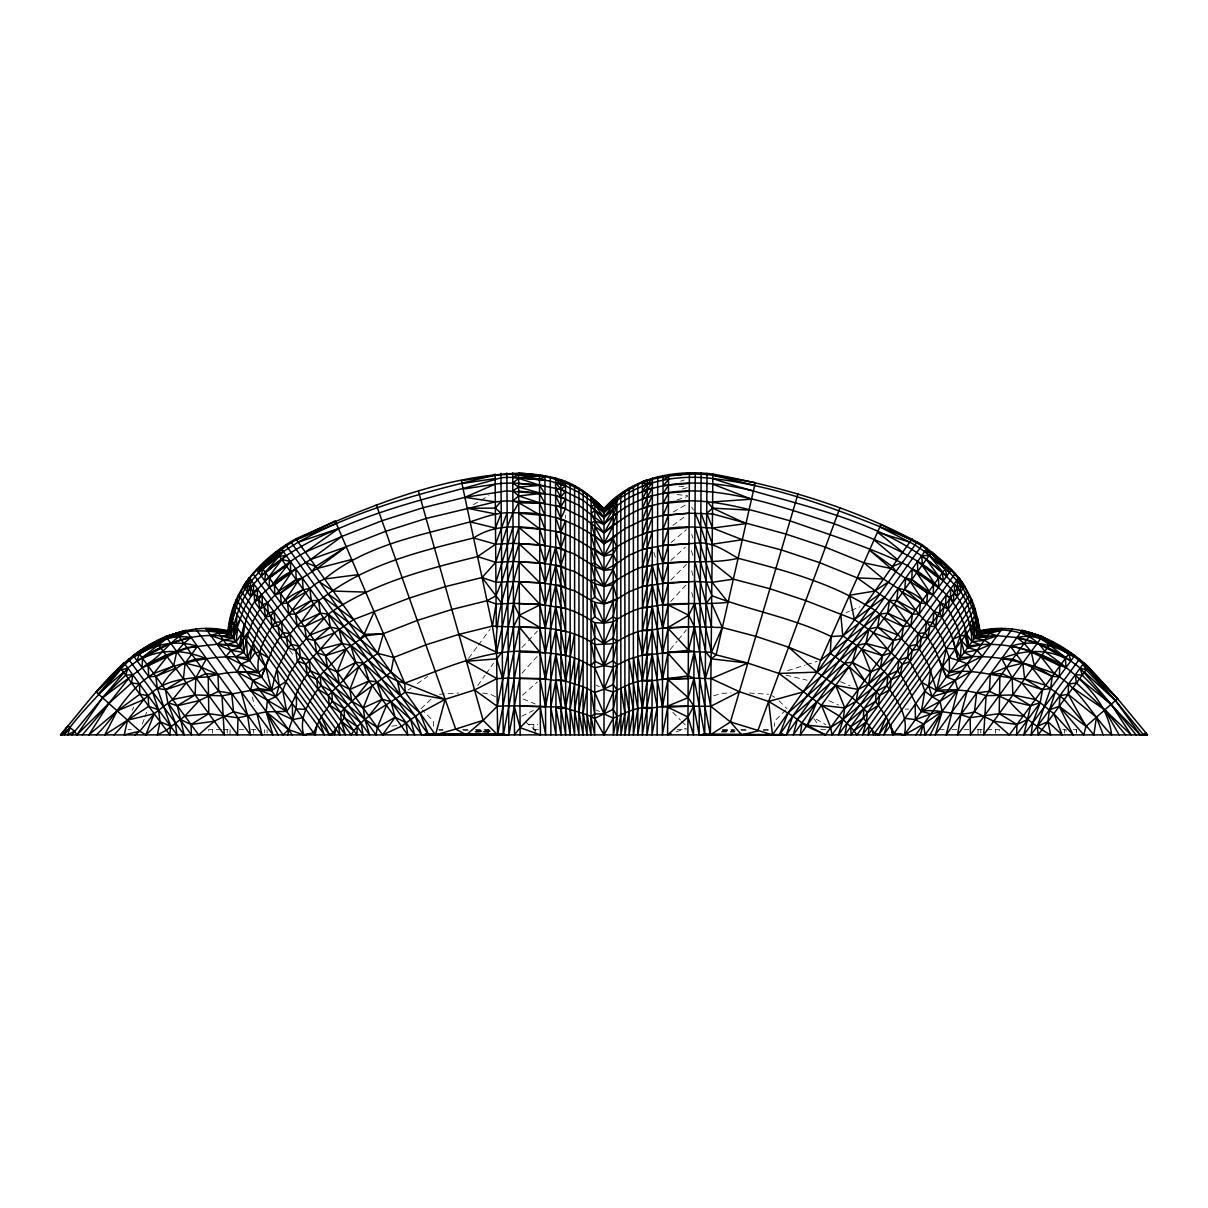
<?xml version="1.0" encoding="UTF-8"?>
<svg xmlns="http://www.w3.org/2000/svg" width="1208" height="1208" viewBox="0 0 1208 1208"><rect width="100%" height="100%" fill="white"/><g stroke="black" fill="none" stroke-linecap="round" stroke-linejoin="round"><path stroke-width="0.75" stroke-dasharray="5 3.75" d="M433.491 726.235L433.642 721.357L422.271 709.987M142.363 724.09L144.28 718.775M144.915 716.993L146.847 711.678M132.14 710.44L133.68 707.209M477.719 685.54L485.072 675.166M486.129 673.687L493.483 663.313M468.613 658.345L477.266 646.612M478.353 645.148L490.252 629.006M670.289 649.496L677.19 641.071M678.337 639.666L686.386 629.836M522.037 673.188L537.62 655.869M670.606 601.644L686.491 584.461M522.022 647.488L527.141 642.007M528.409 640.648L537.364 631.074M670.833 580.082L686.431 564.408M421.018 708.719L432.162 698.028M785.729 709.987L774.358 721.357L774.509 726.235M670.893 560.437L685.208 547.224M522.52 695.204L537.424 681.931M671.12 542.513L686.401 529.738M672.856 525.45L684.77 516.571M408.198 689.949L411.203 687.865M417.198 683.698L427.707 676.42M473.461 504.657L479.682 501.018M481.237 500.112L489.014 495.582M673.234 511.996L686.069 504.642M521.66 716.223L533.498 710.47M846.008 612.652L849.481 611.188M851.217 610.448L859.885 606.793M713.581 695.868L721.372 693.347L730.991 693.03M676.057 731.882L686.235 728.273M677.144 499.931L687.579 496.518M680.678 481.177L684.166 480.059M787.631 670.682L805.011 665.17M806.748 664.626L817.182 661.32M682.384 489.014L687.609 487.564M439.455 694.298L458.602 693.03M391.769 726.099L397.206 725.57M905.336 709.202L908.582 709.036M476.088 731.082L491.158 730.961M475.016 731.655L489.874 731.55M749.398 693.03L768.545 694.298M528.576 724.423L537.711 724.423M128.093 729.662L131.476 729.662M221.321 729.662L208.486 729.662L208.486 733.15M223.072 729.662L230.939 729.662M239.199 729.662L243.971 729.662M251.43 729.662L255.839 729.662M438.534 729.662L442.943 729.662M462.739 729.662L468.629 729.662M475.348 729.662L489.376 729.662M533.921 729.662L538.255 729.662M677.129 729.662L686.34 729.662M722.399 729.662L734.524 729.662M740.791 729.662L746.831 729.662M763.32 729.662L770.795 729.662M820.73 729.662L826.846 729.662M939.114 729.662L944.671 729.662M952.085 729.662L956.57 729.662M963.984 729.662L968.801 729.662M977.061 729.662L985.018 729.662M986.755 729.662L999.514 729.662L999.514 733.15M1062.813 729.662L1066.06 729.662L1066.045 733.15M1073.278 729.662L1076.63 729.662L1076.63 733.15M439.229 730.281L442.913 730.281M463.192 730.281L468.734 730.281M476.103 730.281L489.014 730.281M722.671 730.281L733.739 730.281M741.108 730.281L746.65 730.281M763.245 730.281L770.613 730.281M476.254 730.885L491.203 730.9M722.399 730.9L735.476 730.885M475.182 731.474L489.95 731.474M721.735 731.474L734.66 731.459M475.333 732.003L490.342 732.003L475.529 731.822M721.418 732.018L734.524 732.003M476.586 731.278L491.641 731.414M482.536 693.03L490.629 694.298L497.923 698.028M678.926 486.25L687.609 486.945M677.159 494.585L687.579 495.748M785.985 675.121L807.08 680.21M523.215 699.024L535.144 703.977M840.496 681.644L850.115 685.887M828.945 700.685L838.443 705.049M596.239 710.002L599.349 711.482M596.269 685.178L599.364 686.718M816.125 719.092L825.849 724.694M772.335 695.868L774.66 697.303M525.42 721.81L536.322 731.323M778.949 700.685L786.982 708.719M672.781 712.312L680.361 719.983M681.614 721.267L685.404 725.102M289.693 650.236L294.812 657.273M813.935 718.7L817.061 723.124M691.776 507.149L693.437 510.033M691.746 534.464L693.014 537.998M691.399 550.757L693.12 556.118M653.906 552.433L655.476 557.492M691.61 570.75L693.166 576.14M252.17 696.91L254.571 705.623M691.761 592.554L693.181 597.93M565.54 515.091L565.54 518.428M1076.524 729.662L1076.524 733.15M1064.369 729.662L1064.369 733.15M995.588 729.662L995.588 733.15M980.79 729.662L980.79 733.15M978.042 729.662L978.042 734.887M535.053 729.662L535.053 734.887M533.8 724.423L533.8 729.662M488.53 729.662L488.53 733.15M488.138 729.662L488.138 733.15M487.398 729.662L487.398 733.15M267.089 729.662L267.089 733.15M264.386 729.662L264.386 733.15M253.62 729.662L253.62 733.15M230.109 729.662L229.958 734.887M227.21 729.662L227.21 733.15M212.412 729.662L212.412 733.15"/><path stroke-width="1.5" d="M310.516 733.83L303.676 734.887L228.01 630.742C231.513 589.987 261.547 557.915 295.824 538.828C366.009 507.526 440.814 475.907 518.594 473.249C539.402 474.216 560.995 476.752 578.949 488.198L578.934 734.887L574.63 710.259L583.117 661.652C569.496 654.615 554.91 653.573 540.006 652.305C492.532 645.812 448.153 667.194 404.695 683.139C382.453 678.096 368.802 657.741 350.743 645.419L342.181 643.426L320.664 648.953L305.715 664.34L307.3 674.487C297.832 685.419 295.522 700.338 286.628 711.421L266.137 711.829L238.006 717.839L208.788 713.656L184.869 716.087L166.387 730.221L157.327 734.887L160.075 721.689L158.52 709.791L152.616 691.927C167.988 679.213 189.082 677.93 208.214 676.873C224.492 671.95 241.54 671.12 258.406 672.569L265.654 666.952L272.419 649.225L282.702 632.645L281.404 621.984C296.76 608.228 304.431 587.133 324.605 579.01C365.571 545.05 420.052 535.431 470.154 521.856C484.061 517.386 497.998 511.679 512.902 512.917C546.439 510.878 578.496 522.354 604 543.645L613.151 538.677L616.88 534.314L624.853 528.742L642.46 520.089L663.011 515.363L689.24 513.204L712.629 513.944L786.091 534.132L825.457 547.209L863.901 562.807L890.915 568.5L927.608 593.204L933.135 594.804L943.871 607.05L948.189 609.074L957.249 626.574L964.256 652.395L972.5 656.608C1000.481 655.853 1028.521 663.268 1054.312 673.566C1079.167 687.835 1091.821 715.166 1111.662 734.887C1106.573 696.774 1073.716 672.418 1044.663 651.459C1030.771 629.141 1002.957 628.024 979.673 631.18L974.69 609.496L971.277 600.104M578.949 488.198L583.162 490.871L583.087 734.887L578.934 711.648L583.117 686.763L560.98 679.576L555.876 680.436L540.127 678.534L508.251 678.111L496.881 678.624L474.563 689.979L445.163 699.326L420.037 712.992L401.539 726.219L382.589 734.887L260.55 565.767M583.162 490.871L587.224 493.785L587.118 734.887L583.102 713.158L587.133 688.545L583.117 686.763M587.224 493.785L591.135 496.896L590.969 734.887L587.118 714.804L561.01 706.695C540.127 707.556 518.474 704.823 497.228 706.318L474.563 689.979M633.415 485.737L633.37 734.887L637.809 708.764L629.066 659.191L647.05 653.77L652.184 654.328L688.53 650.221L694.253 651.731L711.437 652.275L716.148 654.812L747.843 663.101L778.949 673.43L821.44 705.276L839.092 715.861L850.704 726.748L856.955 734.887L964.754 586.258C954.32 569.194 937.846 556.948 922.338 544.793C857.378 509.323 785.517 487.353 712.886 474.08C673.913 469.233 630.818 477.809 604 508.568L604 734.887L594.683 718.428L587.118 714.804M637.884 483.517L637.794 734.887L647.02 681.418L688.364 675.861L694.026 678.171L711.119 678.624L739.371 691.701L768.635 701.425L792.75 716.042L806.461 726.219L825.411 734.887L947.45 565.767M739.371 691.701L710.772 706.318L667.737 706.091L652.078 707.858L646.959 734.887L647.156 479.591L624.838 491.988L604 509.58C582.362 485.344 550.516 474.397 518.594 473.249L520.135 734.887M657.711 476.752L657.227 707.103L652.003 734.887L652.395 478.021M668.522 475.137L667.737 707.193L662.331 734.887L663.086 475.786L666.71 475.997M1061.062 664.34C1033.127 648.787 1000.783 640.602 968.876 646.053C966.113 625.291 958.382 604.876 942.482 591.044C931.519 581.999 918.593 574.797 907.435 565.525C870.092 547.164 829.352 534.812 790.032 520.829C745.457 508.477 698.798 492.819 652.365 505.518C633.687 509.263 618.451 521.433 604 533.075L583.147 517.583L560.844 506.756L539.538 502.77L506.983 500.837L495.295 501.894L426.107 518.474L385.714 531.309L346.243 546.726L317.085 568.5L302.287 577.968L296.202 579.538L278.882 591.12L267.481 602.777L268.342 612.864L258.316 629.821L253.212 643.502L255.099 652.456L249.648 660.519L240.89 664.038L237.161 671.905L258.406 672.569C255.93 654.117 264.643 636.707 275.107 622.165L273.974 611.731C283.261 600.95 295.447 590.259 309.867 588.507L311.302 600.512L295.492 614.102L288.818 614.102L287.428 602.943L303.238 589.308L302.287 577.968L280.89 548.236M657.137 734.887L657.227 707.103L652.124 680.436C638.488 678.639 625.246 686.144 613.286 692.033L604 713.852L594.683 718.428M687.865 734.887L689.406 473.249L673.732 475.393M695.279 472.902L693.483 734.887L688.031 717.054L693.785 705.955L688.183 697.62L667.873 679.53L662.573 678.987L652.214 629.67C638.156 629.141 625.004 636.737 613.241 643.758L594.774 644.559C564.921 622.951 526.688 628.522 492.426 626.076L458.859 634.396L425.896 644.861L393.687 657.454L377.726 653.377L328.274 614.132L302.287 577.968L280.392 593.204L274.865 594.804L274.382 584.899L290.645 571.822L310.652 559.515L341.834 536.443L381.985 520.754L423.072 507.707L464.914 497.334L506.922 490.856L550.319 494.465L560.844 497.047L578.949 505.321L604 524.363C665.684 461.984 764.815 501.924 834.124 523.683C887.487 544.612 969.813 571.535 971.911 641.856L981.077 644.785L967.714 647.639L961.523 640.602L960.39 657.711L972.5 656.608L958.367 660.519L949.186 657.56L942.693 639.44L932.818 622.286L934.026 611.731C924.739 600.95 912.553 590.244 898.133 588.507L883.395 579.01L863.901 562.807M670.969 733.679L667.586 734.887L667.737 707.193L662.467 706.514L652.184 654.328L647.05 655.4L642.399 654.736L637.839 631.844M701.168 472.932L699.115 734.887L693.785 705.955M707.042 473.309L704.747 734.887L694.026 678.171L667.873 679.53L662.467 706.514M798.035 493.846L730.402 721.946L710.364 734.887L712.886 474.08M418.466 491.399L483.14 720.346L497.636 734.887L496.564 652.275L492.426 626.076L461.365 480.754L495.129 475.197L512.721 474.034L550.289 481.177L565.525 485.797L578.949 492.396L591.135 501.033L604 512.569C631.12 482.249 673.913 473.732 712.856 478.549C795.423 506.877 897.348 518.172 957.506 588.251L957.446 596.329L950.62 588.855L950.515 597.885L953.278 602.067L953.942 593.173M341.834 536.443L305.352 552.116L295.235 558.111L290.479 561.554L290.645 571.822C277.327 577.741 268.644 589.549 257.425 597.824C244.892 613.438 241.872 632.856 243.744 652.395L235.636 656.805C207.655 656.155 179.479 663.116 153.688 673.566C128.727 687.745 116.783 715.71 96.338 734.887M238.006 717.839L237.538 734.887L165.843 636.556C119.683 655.567 91.687 698.496 60.4 734.887L1147.6 734.887L1117.596 698.692L1088.363 666.831C1059.522 640.18 1019.824 621.697 979.99 630.742L904.324 734.887L894.056 733.316L886.31 717.039L875.453 701.35L876.238 691.489L849.149 666.635L830.274 653.377L831.164 636.541C793.173 617.907 751.18 610.72 711.98 595.74L706.333 581.743L694.932 543.298L662.95 545.412L642.445 549.474L629.066 555.272L613.166 565.706L604 570.312L594.834 566.597L574.6 554.064L555.68 547.375L539.659 544.838L513.068 543.298L495.597 544.204L473.596 537.983C423.223 550.591 370.765 562.913 328.168 593.959C317.568 601.237 307.481 609.059 295.492 614.102L297.213 625.684L286.372 637.703L288.199 648.168L276.813 669.338L271.468 690.553L250.615 690.432L222 695.823L195.107 694.932L172.699 699.492L154.201 713.717L139.796 731.187L134.888 734.887M975.113 608.908L977.529 618.617L892.757 735.083L890.613 725.117L975.113 608.908L971.7 599.53L964.754 586.258M999.877 676.752L999.212 713.656L1016.97 724.498L1028.023 719.258L1040.224 702.663L1042.489 689.692L1024.626 678.896C999.333 678.503 975.113 667.737 949.594 672.569L942.346 666.967L935.143 649.829L925.207 632.765L926.596 621.984C915.256 612.32 908.929 598.413 898.133 588.507L927.11 548.236M831.164 636.541L842.791 635.831L861.772 649.074L887.925 675.347L886.838 685.646C896.91 700.127 908.869 716.087 904.324 734.887L899.371 733.845M875.709 734.887L863.403 717.945L863.811 708.643L860.126 704.838L852.229 697.635L816.925 672.146L788.613 647.216L755.785 636.314L722.339 627.556L694.434 626.741L662.739 628.039L647.065 630.818L642.414 630.425L647.095 607.76C673.566 600.678 701.274 605.48 728.077 602.294L712.101 582.286L695.023 527.081C660.897 525.812 630.41 534.57 604 556.058C588.221 547.345 573.891 535.099 555.65 531.399C528.44 527.035 498.058 521.479 473.596 537.983M954.667 592.177L954.199 583.917C968.559 598.322 973.074 618.934 974.479 638.322L984.399 640.225L990.877 644.302L977.091 650.297L964.256 652.395M949.397 599.44L948.189 609.074L945.486 604.831L946.06 595.151L950.515 597.885M990.349 674.109L1002.142 673.656L1021.726 682.852L1035.301 699.492L1040.224 702.663L1032.749 722.671L1031.013 734.887L1049.48 709.791L1059.235 706.363L1083.757 734.887L1085.977 726.37L1117.596 698.692L1084.074 662.784L1059.914 695.642L1059.235 706.363L1073.112 734.887L1053.799 713.717L1040.224 702.663L1030.711 705.759L1008.771 700.58L989.322 691.263L990.349 674.109L1006.913 667.088L1022.829 663.086L1052.228 676.404L1059.25 676.737L1074.803 655.536L1042.157 636.556L1022.134 630.395L946.121 734.887L957.748 689.934L955.241 680.391L946.438 676.918L941.802 667.707L938.948 658.647M71.906 734.887L102.589 697.756L146.938 664.34L166.07 655.189L186.923 647.609L217.078 644.241L223.374 639.908L233.522 638.322L243.608 609.572L253.287 592.116L253.801 583.917C276.345 558.217 307.225 541.395 338.497 528.681C390.637 505.639 446.673 493.725 500.988 477.809C513.838 476.526 526.673 478.64 539.493 479.365L544.914 476.888L512.721 474.034M240.105 618.843L236.179 626.454L232.993 637.597C201.449 631.255 168.471 639.591 142.589 658.42L141.985 667.511C161.011 661.788 177.183 648.681 197.433 646.31L185.171 663.086L183.374 678.896L165.511 689.692L157.357 688.469L133.197 655.536C160.528 635.71 193.99 622.83 228.01 630.742M236.979 614.555L236.179 626.454L233.522 638.322L220.626 636.118L230.924 634.759C236.692 617.243 240.362 597.537 253.801 583.917L247.429 592.026L247.942 584.748C262.498 568.213 276.919 550.304 296.413 539.659L335.16 520.875L404.695 683.139L405.193 692.033L435.499 734.887L455.688 729.073L483.14 720.346L497.228 706.318L513.566 626.741L512.721 472.902M694.932 543.298C711.24 540.822 724.604 550.546 738.088 558.262C781.561 569.723 826.302 581.214 865.094 604.604C884.422 613.181 893.935 632.599 908.975 646.31L907.525 657.122L921.719 682.339L936.532 690.553L971.126 671.512L967.336 663.736L958.367 660.519L951.375 634.653L939.582 612.954L940.519 602.777L945.486 604.831M695.023 527.081L712.524 528.062L742.301 539.719L781.395 549.942L819.749 562.686L857.212 577.877L893.995 604.272L906.77 622.044L918.231 633.52L916.766 644.393L928.876 665.608L936.532 690.553C953.203 688.832 970.235 690.085 986.105 695.687L983.69 734.887L1051.851 641.614L1069.593 652.697L1083.108 664.113L1117.596 698.692M966.868 591.135L862.603 734.887L866.408 721.75L867.314 712.554L863.811 708.643L846.989 723.003L838.428 734.887L843.124 719.364L844.785 707.964L835.694 685.389L931.67 551.965C945.456 565.208 961.296 577.635 969.133 595.65M250.056 587.662L251.249 580.399C238.701 595.529 231.664 615.129 230.924 634.759C209.452 629.776 186.847 628.809 165.843 636.556L185.866 630.395L262.045 734.887L256.851 713.082L195.756 628.975M208.214 676.873L208.788 713.656L191.03 724.498L191.438 734.887L167.776 702.663L177.289 705.759L199.229 700.58L218.678 691.263L217.938 674.517L205.858 673.656L186.274 682.852L165.511 689.692L167.776 702.663L175.251 722.686L176.987 734.887L170.706 726.34L160.075 721.689L145.836 734.887L139.796 731.187L96.263 692.078C122.099 667.888 151.106 631.376 190.955 637.386L183.858 643.396L176.791 651.565L173.695 665.623L155.772 676.404L157.357 688.469L170.706 726.34L169.83 734.887L119.637 666.831M237.614 628.417L236.088 641.856L226.742 644.543L217.078 644.241L230.97 650.357L243.744 652.395L247.534 635.695L252.548 621.878L262.453 604.74L267.481 602.777L264.129 607.05L259.69 608.908L258.603 599.44L261.94 595.151L262.453 604.74M232.993 637.597L234.518 624.174M320.664 648.953L334.525 632.781L353.582 619.538L409.331 598.066L445.359 586.62L482.052 577.53L495.899 582.286L513.279 581.516L539.765 582.694L555.725 585.065L574.6 590.863L594.804 602.369L604 603.94L613.196 601.403L629.066 591.829L642.429 586.499L668.235 582.694L694.721 581.516L712.101 582.286L733.332 579.161L769.904 588.719L805.766 600.633L854.418 619.538L873.475 632.781L887.336 648.953L898.858 660.263L897.544 670.893C907.903 683.094 911.3 699.447 921.372 711.421C939.371 707.767 957.053 718.065 974.418 711.754L976.683 692.909L989.322 691.263M869.292 725.525L868.114 734.887L969.616 594.985M230.954 619.266L229.263 632.464L206.961 630.304L215.99 629.73L228.327 631.18L234.473 604.181L329.437 734.887L332.094 733.8M287.791 734.887C289.769 721.387 299.644 709.398 295.507 695.038M930.704 669.987L928.665 685.766L932.048 696.729L940.02 701.395L942.21 711.361L935.264 734.887L1012.244 628.975M967.23 690.946L960.813 714.743L970.115 717.673L970.462 734.887L1042.157 636.556L1031.632 633.083L1020.79 632.237C1040.42 635.74 1058.072 644.891 1073.821 656.865C1055.264 644.604 1032.04 639.062 1010.522 646.371L1022.829 663.086L1024.626 678.896L1045.705 685.298L1055.384 691.927L1049.48 709.791L1047.925 721.674L1050.673 734.887C1034.848 726.174 1020.534 714.351 1008.771 700.58M76.844 734.887L108.871 703.403L131.566 683.018L132.714 674.728L125.738 675.121L102.589 697.756L76.844 734.887L74.473 731.157L67.799 725.902L60.838 734.887M922.338 544.793L797.446 719.273L793.309 734.887L802.021 722.671L807.186 725.223L830.711 727.503L843.124 719.364L876.238 691.489L879.711 695.461L878.322 705.321L867.314 712.554M1049.48 709.791L1059.914 695.642L1068.159 694.253L1096.426 717.22L1093.859 734.887L1064.218 699.598L1055.384 691.927M955.241 573.423L884.271 671.452L868.703 683.924L858.133 689.436L835.694 685.389L821.44 705.276L830.711 727.503L831.98 734.887L856.261 701.168L858.133 689.436L849.149 666.635L792.75 716.042L779.402 734.887L787.963 712.992L912.176 538.828M960.813 714.743L957.582 734.887L1031.934 632.675M943.871 607.05L942.21 617.303L937.393 615.974L934.026 611.731L939.582 612.954M902.678 592.207L920.572 602.943L926.627 603.789L927.608 593.204L911.798 579.538L912.191 568.968L917.672 571.369L933.618 584.899L933.135 594.804L911.798 579.538L905.713 577.968L904.762 589.308L920.572 602.943L919.182 614.102L912.508 614.102L896.698 600.512L898.133 588.507L879.726 614.132L877.597 627.043L893.437 640.512L901.5 638.534L951.466 569.481M492.426 626.076L496.08 604L495.114 474.08M995.619 629.957L992.01 629.73L1002.263 628.628L942.21 711.361L930.915 713.943L921.372 711.421L924.8 691.082L921.719 682.339M906.77 622.044L887.623 613.105L879.726 614.132L802.021 722.671L800.27 734.887L821.44 705.276L844.785 707.964L856.261 701.168L868.703 683.924L870.726 671.98L861.772 649.074L882.504 655.642L891.368 652.562L893.437 640.512L873.475 632.781M292.276 734.887L215.703 629.338L228.327 631.18L230.471 618.617L228.327 631.18L221.306 630.395M856.261 701.168L887.925 675.347L891.383 679.379L889.601 689.783L879.711 695.461M868.703 683.924L880.421 667.707L882.504 655.642L865.819 643.426L857.257 645.419L802.807 692.033L768.635 701.425L772.501 734.887L730.402 721.946L710.772 706.318L694.434 626.741L688.756 615.25L668.16 604.997L662.814 604.815L652.305 565.299C633.928 566.069 620.278 580.082 604 586.303L594.819 583.645L574.6 571.595L555.695 565.299L539.704 562.852L513.158 561.478L495.733 562.324L477.568 556.571C425.956 569.406 372.336 583.041 328.274 614.132C316.949 625.714 306.938 638.685 295.613 650.433L297.364 660.806L351.09 734.887C363.774 714.834 386.953 706.061 405.193 692.033L445.163 699.326L435.499 734.887M393.687 657.454L391.075 672.146L355.771 697.635L344.189 708.643L344.461 717.763L335.688 728.952L334.646 734.887L236.3 599.53M604 734.887L613.317 718.201C625.382 712.931 638.715 705.502 652.078 707.858L646.99 708.779L642.324 734.887L642.475 481.539C665.306 475.695 689.345 472.207 712.871 475.197L755.272 482.671L716.148 654.812L711.361 658.858L705.442 678.262M497.636 734.887L508.251 678.111L519.319 627.028L545.261 628.039L555.725 585.065L560.889 585.306L565.555 587.511L560.889 566.628M578.934 659.87L570.191 708.99L574.63 734.887L574.585 485.737M241.177 591.225L249.195 577.575L331.762 691.489L332.427 701.168L321.328 716.525L313.582 732.803L303.676 734.887C298.95 717.839 308.342 702.392 317.961 689.179L316.617 679.379L320.075 675.347L346.228 649.074L365.209 635.831L383.48 633.641L417.258 620.444L451.807 609.466L487.005 600.738L496.08 604L513.4 603.305L539.84 604.287L560.905 607.76L565.586 631.255L555.786 629.67L545.427 678.987L519.666 678.443L508.885 734.887L506.831 472.932M574.615 658.224L565.646 707.858L570.206 734.887L570.116 483.517L570.116 484.65M647.02 681.418L642.369 680.481L647.05 655.4M937.393 615.974L935.4 626.695L929.979 626.197L926.596 621.984L932.818 622.286M232.887 608.908L317.024 724.619L315.152 734.977L313.944 733.316M555.605 478.021L555.997 734.887L550.773 707.103L555.876 680.436L565.631 680.98L574.6 634.26M594.88 501.29L604 509.565L613.12 500.218L613.332 734.887L617.016 716.344L613.302 709.262L616.986 689.995L613.271 684.423L616.971 664.989L629.066 659.191M620.882 714.577L617.031 734.887L616.865 496.896L604 509.565L591.135 497.907L604 508.568L615.612 498.798M251.989 648.183L249.648 660.519L235.636 656.805L247.61 657.711L253.212 643.502M539.478 475.137L540.263 707.193L545.669 734.887L545.533 706.514L555.816 654.328L565.601 655.416L570.146 632.675M583.117 661.652L594.744 667.843L604 665.699L613.256 660.64L616.956 641.388L613.226 638.035L616.941 619.281C627.722 613.09 639.5 606.416 652.26 606.552L662.663 652.788L694.253 651.731L710.364 734.887M907.525 657.122L898.858 660.263L902.285 664.34L900.217 675.151L891.383 679.379M646.99 706.695L652.124 680.436M642.399 654.736L647.065 630.818M217.078 644.241L239.124 646.053L244.107 624.34M1079.559 659.009L1023.78 734.887L1030.711 705.759L1069.85 652.365M929.979 626.197L927.759 637.22L921.629 637.703L918.231 633.52L925.207 632.765M647.02 679.576L652.184 654.328M916.766 644.393L908.975 646.31L912.387 650.433L910.137 661.486L902.285 664.34M323.759 617.817L304.552 626.65L297.213 625.684L301.23 622.044L320.377 613.105L328.274 614.132L391.014 701.697L395.107 717.235L405.979 722.671L407.73 734.887L276.33 551.965C266.681 564.272 248.335 572.396 245.133 588.855L247.942 584.748M519.878 706.197L545.533 706.514L545.337 652.788L555.74 606.552C569.648 607.941 583.041 615.068 594.789 622.709L604 623.101L613.211 616.684L616.926 598.76L613.181 584.732L616.911 579.916L613.166 569.481L616.895 562.822L613.166 554.125L616.895 547.601L613.151 538.677L604 556.058L594.849 549.006L591.105 548.356L594.834 563.109L604 570.312L613.166 569.481L604 586.303L594.819 579.387L591.105 563.728L594.834 563.109M921.629 637.703L919.318 648.832L912.387 650.433M662.573 678.987L667.979 653.211L688.364 675.861L694.253 651.731M647.05 653.77L652.214 629.67M458.859 634.396L496.564 652.275L507.617 603.275L518.972 561.796L545.095 563.411L550.395 546.258M495.129 475.197C427.556 491.143 359.516 508.568 298.21 542.15L283.291 551.573L262.77 568.832L261.154 575.854L281.736 559.47L290.479 561.554L268.75 577.107L254.058 593.173L254.722 602.052L288.199 648.168L291.143 644.257L299.025 646.31L300.354 656.971L289.769 673.113L282.732 690.432L286.628 711.421L250.615 690.432L252.789 680.451L261.562 676.933L268.614 658.058L259.72 652.471L247.534 635.695L244.137 637.386L240.301 647.654L230.97 650.357L225.941 656.442L258.406 672.569M647.111 586.333L642.429 607.654L647.095 607.76M897.484 634.91L877.597 627.043L868.96 629.111L865.819 643.426L887.336 648.953M662.663 652.788L668.084 628.326L688.53 650.221L694.434 626.741M647.08 629.398L652.26 606.552M496.564 652.275C493.906 614.812 508.915 579.115 518.896 543.615L545.05 545.412L539.614 529.104L518.821 527.413L501.667 581.743L496.02 595.74L487.005 600.738M941.802 667.707L936.532 690.553L946.619 692.305L957.748 689.934L940.02 701.395L921.372 711.421M738.088 558.262C708.281 565.389 676.812 557.854 647.111 566.628L642.429 586.499L652.275 585.065L662.739 628.039L688.681 627.028M662.739 628.039L668.16 604.997L688.817 603.607M519.183 603.607L545.186 604.815L555.695 565.299L560.889 565.797L565.54 550.41L560.874 548.085L555.68 547.375L545.14 583.237L519.062 581.818L502.271 651.867L503.253 734.887L519.47 652.018L545.337 652.788L544.914 475.786L518.61 474.366M647.095 606.537L652.275 585.065M232.298 621.123L229.399 632.66L218.452 633.113L210.721 635.484L223.374 639.908L236.088 641.856L241.555 633.838L240.301 647.654L226.893 644.755M662.814 604.815L668.235 583.313L688.938 581.697M647.126 548.749L642.445 567.081L647.111 566.628M647.111 585.306L652.305 565.299M495.899 582.286L512.977 527.081M668.235 583.313L662.86 583.237L668.296 563.351L689.028 561.69M647.126 548.085L652.35 531.399L647.141 532.819L642.445 549.474L652.32 547.375L647.111 565.797M125.738 675.121L127.837 668.1L132.352 664.34L142.061 657.696L160.573 647.654L224.311 734.887L222 695.823M857.257 645.419L852.244 662.331L864.671 680.376M234.729 611.444L229.263 632.464L205.738 628.628L283.14 734.887L288.47 729.647L303.676 734.887M668.296 563.351L662.905 563.411L668.341 545.246L689.104 543.524M694.026 678.171L688.183 697.62L667.737 706.091M920.3 734.887L923.546 724.105L942.21 711.361L930.085 734.887M185.866 630.395L176.353 633.083L139.267 653.875L137.108 660.867L170.721 643.245L190.955 637.386M778.949 673.43L816.925 672.146L820.655 660.217L880.949 524.408L921.734 545.623L950.953 570.191M647.141 532.305L652.35 517.432L647.141 518.896L642.46 533.785L647.141 532.819M247.746 584.476L249.709 578.285L243.246 586.258L250.63 596.435L254.058 593.173M689.179 527.352L668.386 529.104L662.95 545.412L668.341 545.246M616.88 534.314L604 543.645L594.849 535.808L591.12 523.275L594.865 520.935L604 533.075L613.135 524.665L616.88 513.702L613.135 515.605L604 524.363L594.865 520.935L591.12 513.732L594.865 510.108L604 517.507C641.569 476.435 703.705 478.489 753.384 490.946M973.527 604.181L888.56 721.07L883.697 734.887L890.613 725.117L892.848 734.977L894.056 733.316M647.141 518.519L652.365 505.518L647.156 507.028L642.46 520.089L647.141 518.896M839.983 507.783L757.733 731.021L741.652 734.887L730.402 721.946M689.24 513.204L668.432 514.986L662.981 529.376L668.386 529.104M1088.363 666.831L1038.17 734.887L1037.294 726.34L1050.643 688.469L1052.228 676.404L1034.305 665.623L1031.209 651.565L1024.158 643.366L1016.91 637.582L997.129 635.68L975.007 637.597L972.078 626.091L969.345 623.494M145.836 734.887L154.201 713.717L127.535 720.164L104.794 734.887L117.206 710.878L139.841 694.253L148.086 695.642L152.616 691.927M235.5 603.215L236.723 600.104M332.985 610.704L364.152 634.351L383.48 633.641L377.726 653.377L358.851 666.635L349.867 689.436L351.739 701.168L376.02 734.887L377.289 727.503L386.56 705.276M507.043 512.917L495.597 544.204L477.568 556.571M565.54 520.648L560.859 532.305L555.65 531.399L560.874 548.085L565.54 534.57L560.859 532.305L555.65 517.432L565.54 520.648L565.676 734.887L561.01 708.779L560.844 479.591L565.525 482.671L560.844 483.97L555.605 482.445L560.844 489.436L583.162 500.399L604 517.507L616.865 506.409L613.135 515.605M372.306 685.389L363.215 707.964L364.876 719.364L369.572 734.887L252.759 573.423M647.156 506.756L652.38 495.688L647.156 497.228L642.46 508.432L647.156 507.028M835.694 685.389L816.985 701.697L807.186 725.223L825.411 734.887M613.211 621.788L604 643.698L594.774 637.582L591.074 620.202L594.789 616.729L594.804 602.369L604 623.101L613.211 621.788L616.941 619.281L613.211 616.684M613.241 643.758L604 665.699L594.744 661.214L591.059 642.203L594.774 637.582M587.133 688.545L594.714 692.501L604 689.134L613.256 667.194L616.971 664.989L613.256 660.64M613.196 601.403L604 623.101L594.789 616.729L591.074 599.742L594.804 597.25L594.88 500.218L591.135 496.896L593.007 499.085M886.31 717.039L878.684 734.887L874.532 733.256L873.475 734.887L872.01 729.36M281.494 549.066L261.109 566.537L258.587 572.32L279.305 556.088L283.291 551.573L277.81 554.019L257.047 570.191M689.285 501.139L668.447 502.951L663.011 515.363L668.432 514.986M374.133 611.822L364.152 634.351L360.241 638.79L428.598 734.887L420.037 712.992L363.336 663.011L355.756 662.331L337.274 671.98L327.579 667.707L312.797 656.337M243.669 586.846L245.903 581.924L356.873 734.887L357.296 726.748L331.762 691.489L321.041 685.48L320.075 675.347L310.335 670.727L309.142 660.263L300.354 656.971M238.806 595.574L233.355 609.572L229.399 632.66L216.912 630.984M613.135 509.066L616.865 501.169L604 512.569L591.135 501.033L594.865 501.954L604 512.569L616.865 496.896M565.54 508.719L560.859 518.519L555.635 505.518L565.54 508.719L565.525 481.539L560.844 480.709L565.525 482.566M647.156 497.047L652.38 487.987L647.156 489.527L642.475 498.844L647.156 497.228M238.867 595.65L241.132 591.135M613.151 526.144L604 543.645L594.865 526.416M689.33 491.173L668.477 493.015L663.041 503.404L668.447 502.951M64.462 734.887C82.28 709.383 106.485 688.696 124.892 664.113L119.879 667.163L96.263 692.078M604 533.075L613.135 516.903M249.195 577.575L246.372 582.573L249.709 578.285M613.135 509.67L604 524.363L594.865 510.108L591.135 506.303L594.865 504.808L604 517.507L613.135 504.687M243.729 586.922L246.402 582.634M67.799 725.902L62.182 734.887L70.034 727.654L67.724 734.887L74.473 731.157M331.898 734.887L335.688 728.952L238.384 594.985M128.425 678.745L108.871 703.403L88.864 734.887L117.206 710.878L143.782 699.598L148.086 695.642L148.765 706.363L127.535 720.164L114.141 734.887M142.589 658.42C162.687 648.047 186.168 650.297 206.477 658.753L195.847 677.733L195.107 694.932L177.289 705.759L184.22 734.887L128.441 659.009M652.395 479.123L647.156 483.97L642.475 491.339L647.156 489.527M689.36 483.351L668.492 485.208L663.056 493.528L668.477 493.015M285.39 600.119L297.742 581.667M278.882 591.12L291.264 572.683L295.809 568.968L296.202 579.538L280.392 593.204L281.373 603.789L287.428 602.943L305.322 592.207M240.694 590.546L345.458 734.887L341.29 721.342L340.686 712.554L329.301 704.808L328.289 695.461L343.329 680.376L355.756 662.331L350.743 645.419M772.501 734.887L787.963 712.992L844.664 663.011L852.244 662.331L870.726 671.98L880.421 667.707L895.204 656.337M382.589 734.887L395.107 717.235L377.289 727.503L364.876 719.364L331.762 691.489M888.56 721.07L878.684 734.887L876.072 733.528M816.985 701.697L797.446 719.273L786.348 734.887L792.75 716.042L917.355 541.652M301.23 622.044L314.005 604.272M880.421 667.707L901.5 638.534L903.448 626.65L887.623 613.105L889.465 600.572L896.698 600.512L915.151 610.448M884.271 671.452L846.989 723.003L844.83 734.887L958.805 577.575L961.644 582.558L958.291 578.285C966.158 595.755 976.759 612.683 978.737 632.464L1000.934 630.44L989.382 633.354L977.076 634.744L972.485 619.176M958.291 578.285L964.331 586.846L962.096 581.924L851.127 734.887L850.704 726.748L863.403 717.945M915.724 734.887L992.296 629.338L979.673 631.18L977.106 619.191L978.737 632.464L1000.934 630.44M874.532 733.256L971.7 599.53M977.045 619.266L977.529 618.617L979.99 630.742M942.21 711.361L925.071 734.887L923.546 724.105L915.422 719.621L904.958 718.337M1022.134 630.395L1031.647 633.083L1068.869 653.694M273.325 583.434L290.479 561.554M1028.023 719.258L1016.562 734.887L1016.97 724.498L1030.711 705.759L1012.893 694.932L986.105 695.687M268.75 577.107L281.811 559.576L286.296 555.74L279.305 556.088L265.171 572.154M647.156 489.436L652.395 482.445L642.475 485.948M711.693 627.375L706.167 603.502L711.98 595.74M244.137 637.386L248.954 631.029M360.241 638.79L311.966 571.354L315.666 566.522L346.243 546.726L310.652 559.515M162.295 685.298C171.053 669.413 187.708 657.137 206.477 658.753M143.782 699.598L127.535 720.164L124.243 734.887L139.796 731.187M264.129 607.05L265.534 616.956L270.607 615.974L273.974 611.731L268.342 612.864M153.688 673.566L167.142 656.654M355.771 697.635L369.119 680.934L363.336 663.011M115.364 672.811L123.926 662.784L170.706 726.34M286.372 637.703L279.803 636.616L278.021 626.197L281.404 621.984L275.107 622.165M368.908 715.861L382.226 699.236L376.79 681.78L369.119 680.934L349.867 689.436L339.297 683.924L323.729 671.452M496.881 678.624L466.454 661.289L496.639 658.858L502.271 651.867L500.958 473.309M310.335 670.727L307.3 674.487L316.617 679.379M172.699 699.492L186.274 682.852M102.589 697.756L127.837 668.1L121.842 669.821M495.371 513.944L467.254 508.281L495.34 508.13L501.124 501.184M321.041 685.48L317.961 689.179L328.289 695.461M591.029 665.653L594.744 661.214M82.416 734.887L108.871 703.403M120.619 668.16L98.377 693.966L123.548 672.131M668.507 479.621L663.071 485.782L668.492 485.208M340.686 712.554L344.189 708.643L361.011 723.003L363.17 734.887L357.296 726.748L344.461 717.763M184.869 716.087L199.229 700.58M282.732 690.432L275.952 696.729L267.406 700.58L266.137 711.829L272.933 734.887L256.851 713.082M613.12 501.214L604 509.565L591.135 496.896M343.329 680.376L358.851 666.635M613.12 501.305L616.865 497.998M176.066 632.675L250.418 734.887L247.534 715.227L233.582 711.754L214.299 721.206L198.671 734.887L138.15 652.365M667.586 734.887L688.031 717.054L667.737 707.193L688.122 706.197M483.14 720.346L466.348 734.887L455.688 729.073L376.337 504.778M261.064 566.476L276.934 552.796M816.925 672.146L868.96 629.111M606.612 507.39L604 509.565L594.88 500.218L604 508.568M262.604 568.606L278.731 555.303M281.811 559.576L265.549 572.683L264.748 580.806L286.281 565.767M253.287 592.116L257.38 588.855L257.425 597.824M146.938 664.34C162.083 655.597 170.857 639.077 187.104 632.086L167.066 638.232L134.179 656.865L138.407 652.697L156.149 641.614L160.573 647.654M285.934 565.284L269.429 578.058L269.308 587.133L274.382 584.899L291.264 572.683M1016.91 637.582L1037.279 643.245L1070.892 660.867L1068.733 653.875C1053.346 643.788 1036.207 632.645 1016.91 637.582C1040.073 641.705 1061.892 653.407 1080.163 668.1L1082.262 675.121L1140.276 734.887L1143.372 734.6L1145.622 732.879L1147.162 734.887M875.015 610.704L842.791 635.831L840.798 614.842M142.061 657.696L167.066 638.232L187.104 632.086M879.726 614.132L820.655 660.217L788.613 647.216M663.086 480.225L668.522 476.254M854.237 730.598L866.408 721.75M865.094 604.604L879.832 593.959M620.776 494.797L623.479 492.864M884.739 597.145L854.418 619.538L849.496 595.257L874.773 591.059L888.484 581.894M295.824 538.828L305.352 552.116L338.497 528.681L298.21 542.15M613.302 709.262L604 713.852L594.683 713.973L590.984 716.555L594.668 734.887L594.789 622.709L604 643.698L613.226 638.035M254.722 602.052L258.603 599.44M863.811 708.643L875.453 701.35M166.07 655.189L148.116 665.955L148.75 676.737L155.772 676.404L175.568 668.19M285.798 681.674L271.468 690.553L258.663 688.53L250.615 690.432M668.084 627.526L688.756 615.25L694.6 603.305L705.729 651.867L711.361 658.858L747.843 663.101L711.119 678.624M139.131 653.694L157.267 643.124M923.546 724.105L904.324 734.887L907.706 733.709M173.257 634.804L176.353 633.083M876.238 691.489L886.838 685.646M333.182 732.848L329.437 734.887L321.328 716.525M292.849 610.448L311.302 600.512L318.534 600.572L320.377 613.105L304.552 626.65L306.5 638.534L351.739 701.168L363.215 707.964L382.226 699.236L391.014 701.697L410.554 719.273L421.652 734.887L415.25 716.042L376.79 681.78M594.744 667.843L604 689.134L613.271 684.423M887.925 675.347L897.544 670.893M424.416 734.811L428.161 733.618L423.178 734.887L506.907 734.887L424.416 734.811L428.161 733.618M702.331 734.811L706.076 733.618L701.093 734.887L706.076 733.618M139.267 653.875C156.678 643.26 177.908 640.104 197.433 646.31M613.135 524.665L616.88 523.004M1037.294 726.34L1047.925 721.674L1062.164 734.887L1053.799 713.717M555.605 479.123L560.844 483.97L565.525 485.797L560.844 489.436L539.508 485.148L512.766 483.019L501.018 483.411L495.174 484.151L464.914 497.334L495.295 501.894M642.475 482.671L647.156 480.693L642.475 482.566L647.156 483.97M890.915 568.5L869.534 550.123L892.335 566.522L902.482 562.369M296.413 539.659L336.277 523.472M594.819 579.387L591.089 580.882L594.804 597.25L604 603.94L616.926 598.76M310.516 634.91L330.403 627.043L339.04 629.111L404.695 683.139L445.163 699.326M334.525 632.781L314.563 640.512L306.5 638.534L256.534 569.481M930.915 713.943L915.422 719.621L915.211 704.249M973.376 611.324L978.601 632.645L989.382 633.354L997.129 635.68L984.399 640.225L971.911 641.856L966.43 633.853M961.568 671.678L946.438 676.918L942.346 666.967L946.423 648.379L955.513 648.877L958.367 660.519M1035.301 699.492L1012.893 694.932L1012.153 677.733L1001.659 658.571C1021.968 650.312 1045.373 648.077 1065.411 658.42L1066.015 667.511C1046.943 661.909 1030.847 648.47 1010.522 646.371M946.619 692.305L932.048 696.729L924.8 691.082M470.063 733.86L425.684 734.57L506.907 734.887M317.085 568.5L351.709 559.485M561.01 708.779L561.041 734.887L555.922 707.858L561.01 708.779L565.646 707.858L560.98 681.418M275.303 711.482L292.593 719.621L302.619 717.748M463.147 489.074L495.174 484.151M461.954 483.532L495.144 478.549M742.301 539.719L712.403 544.204L700.957 512.917M997.129 635.68L974.479 638.322L970.462 628.311M214.299 721.206L191.03 724.498L179.977 719.258M324.605 579.01L358.202 574.646M970.115 717.673L999.212 713.656L1023.131 716.087M986.725 630.35L979.673 631.18L977.529 618.617M990.938 631.195L978.601 632.645L974.69 609.496M1143.538 734.887L1115.467 700.564L1086.158 669.821L1080.163 668.1L1111.209 704.294L1131.156 734.887L1076.434 683.018L1068.521 683.939L1068.159 694.253L1085.977 726.37L1059.235 706.363M991.949 629.806L1002.263 628.628M987.132 636.45L975.007 637.597L973.588 624.023M677.22 475.393L680.693 475.091M712.705 501.894L751.512 499.191L712.826 484.151M939.25 577.107L926.294 559.41L942.451 572.683L943.252 580.806L922.414 564.8L921.704 555.74L929.209 555.378L949.413 572.32L960.239 584.506M667.994 652.305L688.53 652.018M667.873 678.534L688.334 678.443M504.4 734.57L426.952 734.192L505.669 734.811L501.924 733.618L504.4 734.57L425.684 734.585L503.147 734.192L501.924 733.618M704.853 734.192L784.822 734.887L779.84 733.618L783.584 734.811M426.952 734.162L503.147 734.192L460.021 733.86M703.6 734.585L782.316 734.585M278.021 626.197L272.238 626.197L270.607 615.974M255.099 652.456L259.72 652.471L265.654 666.952L261.562 676.933L247.323 672.901M365.692 592.116L333.227 591.059L319.516 581.894M857.212 577.877L883.395 579.01M1001.659 658.571L1012.742 659.07L1022.829 663.086M539.614 529.104L545.019 529.376L539.568 514.986L518.76 513.249L539.614 528.772M296.156 708.885L305.926 709.368M749.036 510.108L712.66 508.13L706.801 513.264L712.524 528.062L745.955 523.638L712.66 508.13L706.876 501.184M1082.262 675.121L1075.286 674.728L1076.434 683.018M544.914 480.225L512.736 477.402L518.61 474.88L539.478 476.239M544.929 485.782L518.64 483.351M539.568 514.986L544.989 515.363L539.553 503.238L518.715 501.154M518.625 477.749L539.493 479.576M205.738 628.628L216.051 629.806M1143.372 734.6L1145.818 734.887L1145.622 732.879M131.566 683.018L139.479 683.939L139.841 694.253M518.67 491.188L544.944 493.528L539.508 485.42L518.655 487.081L512.796 490.841L518.685 495.944L539.538 502.77M226.742 644.543L239.124 646.053M282.702 632.645L289.769 633.52L291.143 644.257M993.701 721.206L1016.97 724.498L1009.329 734.887L993.701 721.206L974.418 711.754M987.238 636.299L977.076 634.744L975.792 620.987M613.256 667.194L604 665.699L594.774 644.559M712.856 478.549C782.331 486.643 847.457 513.189 911.587 539.659M218.678 691.263L231.679 693.407L233.582 711.754M560.905 607.76L565.571 608.59L560.889 586.333M1020.79 632.237C1039.333 633.324 1051.715 647.684 1065.939 657.696M712.871 475.197L754.638 485.435M470.154 521.856L495.476 528.062L501.199 513.264L495.34 508.13M646.99 708.779L642.354 707.616L633.385 657.56M185.171 663.086L201.132 667.133L217.938 674.517M594.849 535.808L591.12 534.842L594.849 549.006M539.523 492.894L518.655 487.081L512.766 483.019L518.625 478.353L539.508 485.148M288.199 648.168L295.613 650.433M926.506 549.066L946.891 566.537L949.413 572.32L924.709 551.573L914.954 544.989L909.79 542.15L877.506 532.169L902.648 552.116M604 689.134L613.286 692.033M315.152 734.977L230.471 618.617M1021.726 682.852L1042.489 689.692L1050.643 688.469L1059.25 676.737L1059.884 665.955L1041.93 655.189M148.765 706.363L158.52 709.791M259.992 690.357L275.952 696.729L279.214 685.6L276.813 669.338M305.518 562.369L315.666 566.522M297.364 660.806L305.715 664.34M779.84 733.618L781.048 734.162M884.241 617.817L903.448 626.65L910.787 625.684L912.508 614.102L893.995 604.272M613.317 718.201L604 713.852L594.714 692.501M565.555 568.092L560.889 565.797L555.68 547.375M879.801 526.99L909.79 542.15M237.161 671.905L271.468 690.553L265.775 667.118M1031.632 633.083L1034.743 634.804M539.568 514.744L518.715 502.815L512.841 500.822L518.685 495.944L539.523 493.619L544.959 503.404L518.715 502.815L512.902 512.917L507.118 527.081L495.733 562.324L482.052 577.53L501.833 603.502M1050.628 643.29L1068.733 653.875M539.916 627.526L519.244 615.25L513.4 603.305M1047.427 647.654L1065.411 658.42M1088.121 667.163L1083.108 664.113L1086.158 669.821M332.427 701.168L344.189 708.643M1072.825 687.926L1104.852 709.851L1125.584 734.887M934.675 583.434L917.672 571.369L917.521 561.554L938.571 578.058L938.692 587.133L934.675 583.434L922.066 565.284M584.521 492.955L587.224 494.887M323.261 597.145L353.582 619.538L405.193 692.033M328.168 593.959L342.906 604.604L353.582 619.538M341.29 721.342L353.763 730.598M733.332 579.161L712.267 562.324L700.882 527.081L695.098 512.917M288.47 729.647L266.137 711.829L278.112 734.887M320.075 675.347L351.739 701.168M1079.575 678.745L1111.209 704.294L1136.094 734.887M921.704 555.74L946.845 575.854L945.23 568.832L924.709 551.573L931.036 552.856L945.396 568.606M518.821 527.413L539.659 544.838M874.079 539.885L897.348 559.515M1084.452 672.131L1115.467 700.564L1140.276 734.887M518.896 543.615L539.704 562.852M518.972 561.796L539.765 582.694M519.062 581.818L539.84 604.287M957.506 588.251L960.677 591.875L960.058 584.748L956.751 580.399L957.914 587.707M1087.381 668.16L1115.467 700.564M519.319 627.028L540.006 652.305M929.209 555.378L942.829 572.154M1040.858 656.654L1054.312 673.566M1032.432 668.19L1045.705 685.298M892.335 566.522L896.034 571.354M960.058 584.748L962.972 588.719L961.598 582.634M335.688 728.952L339.976 734.887L338.406 725.117M317.024 724.619L324.423 734.887L319.063 720.557M290.645 541.652L311.966 571.354M285.662 544.793L410.554 719.273L414.691 734.887L391.014 701.697M305.352 552.116L342.906 604.604M916.736 572.683L929.118 591.12M910.258 581.667L922.61 600.119M1104.852 709.851L1119.137 734.887M958.805 577.575L961.628 582.573M594.849 537.907L604 556.058L613.166 554.125L604 570.312L594.849 551.331M960.39 657.711L955.77 648.515L960.345 635.861L974.705 616.125L976.2 620.429M594.834 566.597L604 586.303L613.181 584.732L604 603.94L594.819 583.645M969.194 595.574L972.44 603.29M711.92 604L722.339 627.556L711.437 652.275L694.721 581.516M1096.426 717.22L1103.206 734.887M968.876 646.053L965.298 635.408L965.283 629.066M973.059 604.831L974.645 609.572M657.605 546.258L662.905 563.411M496.639 658.858L502.558 678.262M539.659 545.246L545.095 563.411M694.842 561.478L706.167 603.502M657.575 564.227L662.86 583.237M539.704 563.351L545.14 583.237M514.215 705.955L520.059 727.669L514.517 734.887L513.566 626.741L519.244 615.25L539.84 604.997L545.261 628.039M241.132 691.459L247.534 715.227M555.695 565.299L560.889 585.306M539.765 583.313L545.186 604.815M955.513 648.877L953.082 639.213L960.345 635.861L965.298 635.408L967.714 647.639L977.091 650.297L982.195 656.261L949.594 672.569L949.186 657.56M555.725 585.065L560.905 606.552M555.74 606.552L560.92 629.398M539.916 628.326L545.337 652.788M339.04 629.111L342.181 643.426L325.496 655.642L316.632 652.562L314.563 640.512L330.403 627.043L328.274 614.132M555.786 629.67L560.95 653.77M540.021 653.211L545.427 678.987M397.402 681.055L400.346 695.053M555.816 654.328L560.98 679.576M540.127 679.53L545.533 706.514M555.876 680.436L561.01 706.695M560.935 630.818L565.601 655.416M637.839 656.065L642.369 680.481M560.95 655.4L565.631 680.98M327.579 667.707L325.496 655.642L346.228 649.074L337.274 671.98L339.297 683.924M629.066 684.619L633.385 710.017L629.066 734.887L629.051 488.198M624.883 686.28L629.066 711.421L624.913 734.887L624.838 490.871L624.838 491.988M620.867 688.077L624.898 712.947L620.882 734.887L620.776 493.785M591.014 690.463L594.683 713.973M246.357 640.436L247.61 657.711M250.494 588.251L250.63 596.435M292.321 703.615L292.593 719.621M496.08 604L496.307 627.375M550.863 734.887L550.289 476.752M565.525 498.889L560.844 506.756L555.62 495.688L565.525 498.889M565.525 491.233L560.844 497.047L555.62 487.987L565.525 491.233M540.263 707.193L520.059 727.669L540.414 734.887L540.263 707.193"/></g></svg>
